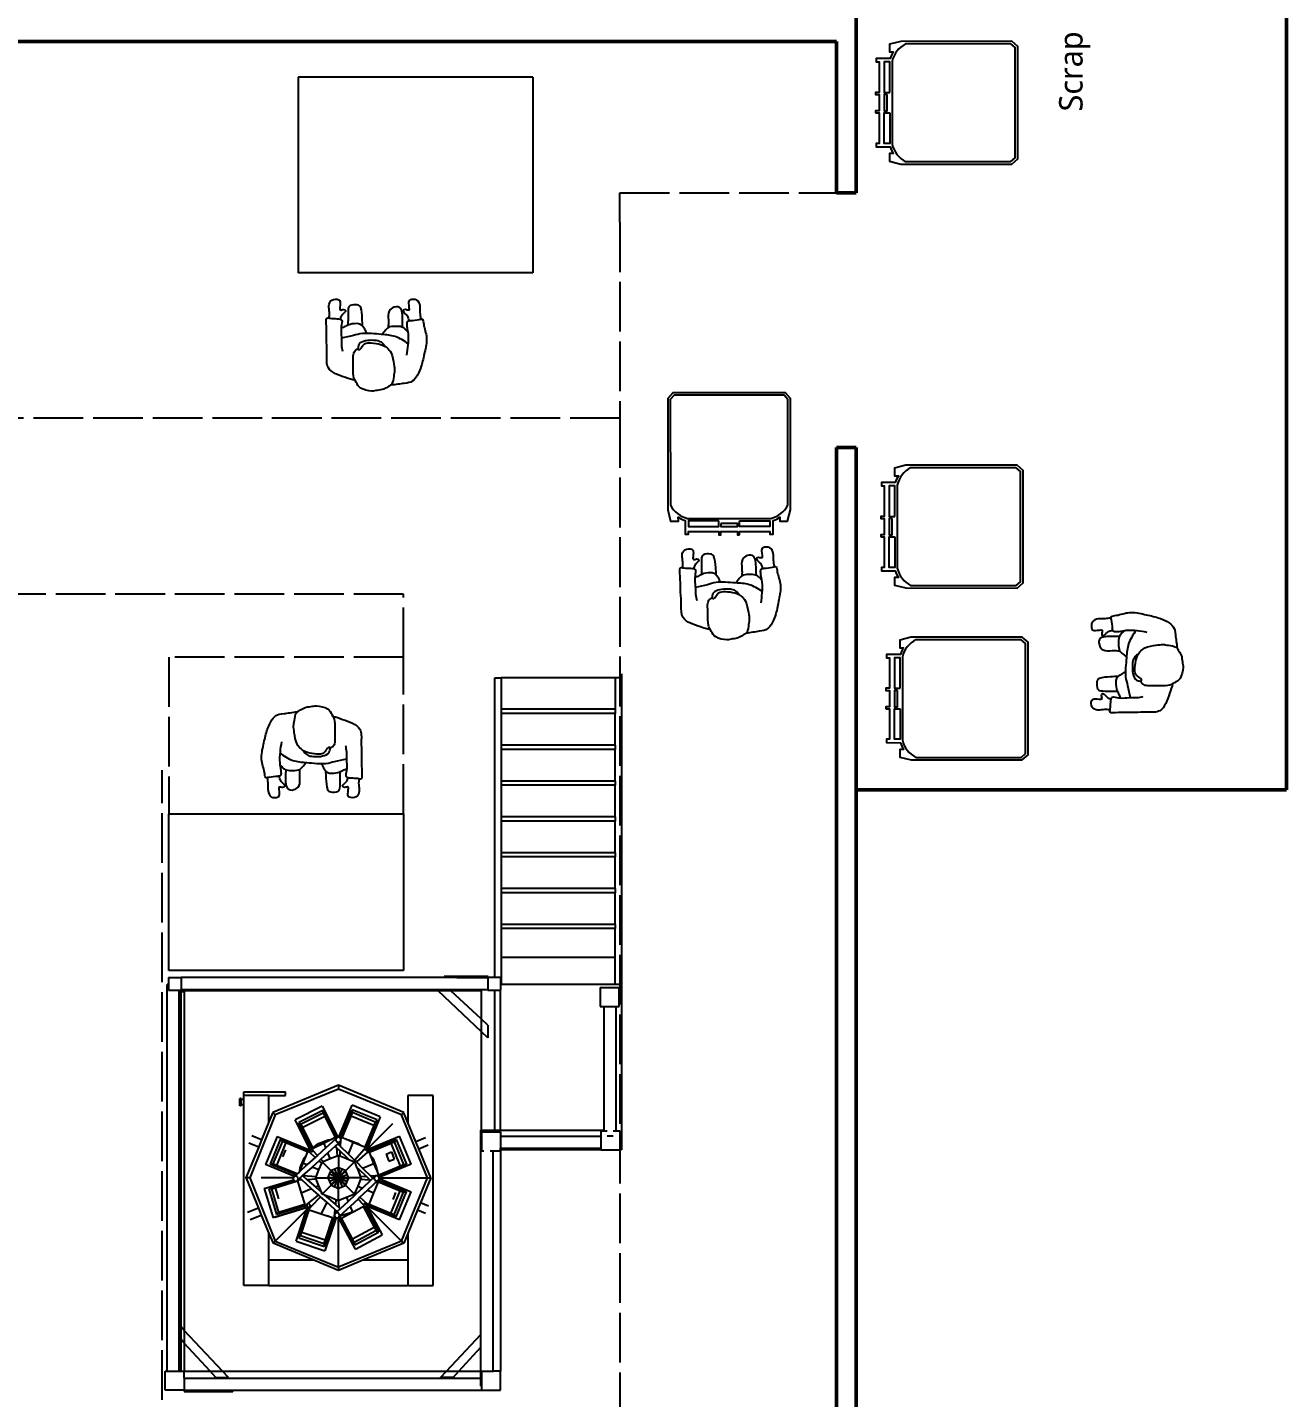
# Model space of a CAD drawing. Header units: millimetres. Extents: x 44692 to 174433, y -26273 to 14445.
# Drawn here: x 161778 to 168213, y -9152 to -2151 of the extents above; entities that cross this region are included whole.
import ezdxf

# ---------------------------------------------------------------- set-up
doc = ezdxf.new("R2010")
doc.units = ezdxf.units.MM
doc.header["$LTSCALE"] = 100
doc.linetypes.add('DASHEDX2', pattern=[3.048, 2.54, -0.508])
for name, color, linetype in [('Area circulacion', 50, 'DASHEDX2'), ('Area proceso', 90, 'DASHEDX2'), ('Maquinas', 200, 'Continuous'), ('Mesas-estantes', 230, 'Continuous'), ('Muebles', 112, 'Continuous'), ('Personal', 171, 'Continuous'), ('rotulo', 211, 'Continuous')]:
    doc.layers.add(name, color=color, linetype=linetype)
doc.layers.add('Paredes', color=7, linetype='Continuous', lineweight=50)
doc.styles.add('OpenSans', font='OpenSans-Regular.ttf')

# ---------------------------------------------------------------- blocks, each defined once
blk = doc.blocks.new('pa17-16')
for points, knots in [([(5.5575, 2.4391), (5.5549, 2.4218), (5.5525, 2.3852), (5.5491, 2.3329), (5.5712, 2.2599), (5.5431, 2.2589), (5.5029, 2.2526), (5.4793, 2.2435), (5.4785, 2.2813), (5.4499, 2.3438), (5.4658, 2.4235), (5.4776, 2.5033), (5.5116, 2.5798), (5.5552, 2.585), (5.608, 2.5962), (5.6336, 2.6001)], [0, 0, 0, 0, 0.404899, 0.829805, 1.276298, 1.516647, 1.885942, 2.122553, 2.418487, 2.881882, 3.382407, 3.897515, 4.613825, 5.020942, 5.393355, 5.393355, 5.393355, 5.393355]), ([(5.62, 2.5537), (5.6188, 2.5427), (5.6154, 2.5253), (5.6223, 2.4901), (5.6346, 2.4293), (5.661, 2.4064), (5.685, 2.3908), (5.7322, 2.3832), (5.7723, 2.3842), (5.7881, 2.3969), (5.8018, 2.4268), (5.8146, 2.4162), (5.8324, 2.4305), (5.8382, 2.4568), (5.8318, 2.5038), (5.8344, 2.5615), (5.8137, 2.5937), (5.7944, 2.6284), (5.7307, 2.6388), (5.7037, 2.6296), (5.6679, 2.626), (5.6442, 2.6055), (5.6228, 2.5961), (5.6214, 2.5667), (5.62, 2.5537)], [0, 0, 0, 0, 0.297584, 0.631064, 1.068635, 1.39533, 1.69617, 2.097861, 2.458938, 2.716293, 3.010442, 3.199165, 3.447293, 3.731671, 4.119196, 4.541864, 4.881702, 5.22714, 5.673063, 5.989311, 6.327668, 6.644571, 6.906626, 7.259736, 7.259736, 7.259736, 7.259736]), ([(5.8196, 2.5846), (5.837, 2.5819), (5.8817, 2.5675), (5.9755, 2.5418), (5.972, 2.4609), (5.9791, 2.3926), (5.9812, 2.315), (5.9891, 2.2612), (5.9692, 2.2664), (5.9401, 2.2663), (5.9063, 2.2668), (5.9005, 2.2811), (5.909, 2.3184), (5.9007, 2.3606), (5.9019, 2.4011), (5.8964, 2.4238), (5.8933, 2.4348)], [6.682038, 6.682038, 6.682038, 6.682038, 7.076266, 7.806153, 8.304227, 8.77662, 9.284333, 9.649979, 9.844608, 10.160206, 10.472731, 10.661147, 10.998544, 11.371438, 11.724832, 12.051545, 12.051545, 12.051545, 12.051545]), ([(5.5522, 2.3809), (5.573, 2.3653), (5.6222, 2.3398), (5.6924, 2.3383), (5.7952, 2.3323), (5.8376, 2.352), (5.881, 2.3613), (5.9019, 2.366)], [0, 0, 0, 0, 0.49262, 0.970296, 1.525877, 1.91054, 2.357805, 2.357805, 2.357805, 2.357805]), ([(5.6724, 2.3994), (5.675, 2.3947), (5.6837, 2.383), (5.7041, 2.3718), (5.7348, 2.3697), (5.774, 2.3728), (5.8085, 2.3874), (5.8116, 2.4015), (5.8144, 2.4199)], [0.121052, 0.121052, 0.121052, 0.121052, 0.297289, 0.584433, 0.895396, 1.26174, 1.600834, 1.760925, 1.760925, 1.760925, 1.760925]), ([(5.5552, 2.3206), (5.5597, 2.3147), (5.5706, 2.3043), (5.5892, 2.2916), (5.6248, 2.2913), (5.6613, 2.2967), (5.6731, 2.3154), (5.6858, 2.3299), (5.6912, 2.3378)], [0, 0, 0, 0, 0.262594, 0.520609, 0.853848, 1.185107, 1.43842, 1.738028, 1.738028, 1.738028, 1.738028]), ([(5.5867, 2.2952), (5.5866, 2.2877), (5.5872, 2.2667), (5.5883, 2.1873), (5.6353, 2.19), (5.6673, 2.2128), (5.6606, 2.2618), (5.6599, 2.2881), (5.6606, 2.3008)], [0.078483, 0.078483, 0.078483, 0.078483, 0.321516, 0.797556, 1.122606, 1.448668, 1.830958, 2.166281, 2.166281, 2.166281, 2.166281]), ([(5.7713, 2.3359), (5.7736, 2.3305), (5.7786, 2.3203), (5.7954, 2.2951), (5.8154, 2.2848), (5.8612, 2.2906), (5.8838, 2.3057), (5.8988, 2.3117), (5.9058, 2.3148)], [0, 0, 0, 0, 0.233477, 0.532145, 0.79329, 1.163492, 1.458071, 1.725911, 1.725911, 1.725911, 1.725911]), ([(5.7943, 2.2992), (5.7951, 2.2858), (5.7984, 2.2614), (5.8038, 2.2002), (5.8255, 2.1869), (5.8672, 2.191), (5.8755, 2.2117), (5.8718, 2.2605), (5.8715, 2.286), (5.871, 2.2978)], [0, 0, 0, 0, 0.353805, 0.775896, 1.041599, 1.377968, 1.615337, 2.001902, 2.313716, 2.313716, 2.313716, 2.313716]), ([(5.4915, 2.2484), (5.4936, 2.2374), (5.4981, 2.215), (5.4968, 2.1806), (5.512, 2.1445), (5.5569, 2.147), (5.5634, 2.1681), (5.5498, 2.2128), (5.5753, 2.1995), (5.5912, 2.209), (5.5741, 2.2257), (5.5617, 2.2339), (5.5559, 2.2515), (5.5556, 2.26)], [0, 0, 0, 0, 0.324329, 0.654038, 0.980089, 1.31306, 1.562526, 1.890179, 2.123217, 2.319335, 2.559559, 2.78492, 3.066636, 3.066636, 3.066636, 3.066636]), ([(5.9713, 2.2652), (5.9703, 2.2553), (5.9686, 2.234), (5.9786, 2.2017), (5.9668, 2.1644), (5.9218, 2.1628), (5.9134, 2.1832), (5.9229, 2.229), (5.8988, 2.2135), (5.882, 2.2215), (5.8976, 2.2397), (5.908, 2.248), (5.912, 2.2618), (5.9127, 2.2683)], [0.038839, 0.038839, 0.038839, 0.038839, 0.324329, 0.654038, 0.980089, 1.31306, 1.562526, 1.890179, 2.123217, 2.319335, 2.559559, 2.78492, 2.989829, 2.989829, 2.989829, 2.989829])]:
    blk.add_open_spline(points, degree=3, knots=knots)
blk = doc.blocks.new('MU11-9')
for points in [[(-0.0431, 0.5974), (-0.0431, 0.5827), (-0.171, 0.5827), (-0.171, 0.5944), (-0.178, 0.5944), (-0.185, 0.5944), (-0.1854, 0.5362, 0.065352), (-0.2135, 0.5234), (-0.2134, 0.5392), (-0.2457, 0.5392), (-0.2575, 0.4915), (-0.2579, 0.0248), (-0.2362, 0), (0, 0), (0.2362, 0), (0.2579, 0.0248), (0.2575, 0.4915), (0.2457, 0.5392), (0.2134, 0.5392), (0.2135, 0.5234, 0.065352), (0.1854, 0.5362), (0.185, 0.5944), (0.178, 0.5944), (0.171, 0.5944), (0.171, 0.5827), (0.0431, 0.5827), (0.0431, 0.5974), (0.0344, 0.5974), (0.0344, 0.5827), (0, 0.5827), (-0.0344, 0.5827), (-0.0344, 0.5974)], [(-0.2468, 0.4718), (-0.2471, 0.0288), (-0.2314, 0.0107), (0, 0.0107), (0.2314, 0.0107), (0.2471, 0.0288), (0.2468, 0.4718, 0.222129), (0.1747, 0.5279), (-0.1747, 0.5279, 0.222129)]]:
    blk.add_lwpolyline(points, format="xyb", close=True)
for points in [[(-0.0431, 0.5382), (-0.171, 0.5382), (-0.171, 0.5618), (-0.0431, 0.5618), (-0.0431, 0.5382)], [(0.0431, 0.5382), (0.171, 0.5382), (0.171, 0.5618), (0.0431, 0.5618), (0.0431, 0.5382)]]:
    blk.add_lwpolyline(points)
blk.add_lwpolyline([(0.0344, 0.5489), (0.0344, 0.5618), (0, 0.5618), (-0.0344, 0.5618), (-0.0344, 0.5489), (0, 0.5489)], close=True)

msp = doc.modelspace()

# ---------------------------------------------------------------- linework, layer by layer
at = {"layer": 'Area circulacion'}
for p, q in [((164805.615, -2996.404), (165913.246, -2996.404)), ((164805.615, -3146.404), (164805.615, -2996.404)), ((164805.615, -3146.404), (164805.615, -4296.404)), ((164805.615, -4146.404), (151171.241, -4146.404)), ((164805.615, -4146.404), (164805.615, -19347.639)), ((163700.126, -5046.404), (151171.241, -5046.404)), ((163700.126, -5368.611), (163700.126, -5046.404)), ((162466.513, -11601.309), (162466.513, -5946.404))]:
    msp.add_line(p, q, dxfattribs=at)
at = {"layer": 'Area proceso', "linetype": 'DASHEDX2'}
for p, q in [((163700.126, -5368.611), (162500.126, -5368.611)), ((162500.126, -5368.611), (162500.126, -6168.611)), ((163700.126, -6168.611), (163700.126, -5368.611))]:
    msp.add_line(p, q, dxfattribs=at)
at = {"layer": 'Maquinas'}
for p, q in [((164813.246, -5453.754), (164813.246, -5473.162)), ((164166.321, -5473.162), (164198.667, -5473.162)), ((164166.321, -7005.256), (164166.321, -5473.162)), ((164780.9, -5473.162), (164198.667, -5473.162)), ((164198.667, -5473.162), (164198.667, -5634.893)), ((164813.246, -5473.162), (164780.9, -5473.162)), ((164780.9, -5473.162), (164780.9, -5634.893)), ((164813.246, -5473.162), (164813.246, -7038.721)), ((164780.9, -5634.893), (164198.667, -5634.893)), ((164198.667, -5634.893), (164198.667, -5656.317)), ((164780.9, -5656.317), (164198.667, -5656.317)), ((164198.667, -5656.317), (164198.667, -5818.049)), ((164780.9, -5634.893), (164780.9, -5656.317)), ((164780.9, -5818.049), (164780.9, -5656.317)), ((164780.9, -5818.049), (164198.667, -5818.049)), ((164198.667, -5818.049), (164198.667, -5839.473)), ((164780.9, -5839.473), (164198.667, -5839.473)), ((164198.667, -5839.473), (164198.667, -6001.204)), ((164780.9, -5818.049), (164780.9, -5839.473)), ((164780.9, -6001.204), (164780.9, -5839.473)), ((164780.9, -6001.204), (164198.667, -6001.204)), ((164198.667, -6001.204), (164198.667, -6022.628)), ((164780.9, -6001.204), (164780.9, -6022.628)), ((164780.9, -6022.628), (164198.667, -6022.628)), ((164198.667, -6022.628), (164198.667, -6184.36)), ((164780.9, -6184.36), (164780.9, -6022.628)), ((164780.9, -6184.36), (164198.667, -6184.36)), ((164198.667, -6184.36), (164198.667, -6205.784)), ((164780.9, -6205.784), (164198.667, -6205.784)), ((164198.667, -6205.784), (164198.667, -6367.515)), ((164780.9, -6184.36), (164780.9, -6205.784)), ((164780.9, -6367.515), (164780.9, -6205.784)), ((164780.9, -6367.515), (164198.667, -6367.515)), ((164198.667, -6367.515), (164198.667, -6388.939)), ((164780.9, -6367.515), (164780.9, -6388.939)), ((164780.9, -6388.939), (164198.667, -6388.939)), ((164198.667, -6388.939), (164198.667, -6550.671)), ((164780.9, -6550.671), (164780.9, -6388.939)), ((164780.9, -6550.671), (164198.667, -6550.671)), ((164198.667, -6550.671), (164198.667, -6572.095)), ((164780.9, -6572.095), (164198.667, -6572.095)), ((164198.667, -6572.095), (164198.667, -6733.826)), ((164780.9, -6550.671), (164780.9, -6572.095)), ((164780.9, -6733.826), (164780.9, -6572.095)), ((164780.9, -6733.826), (164198.667, -6733.826)), ((164198.667, -6733.826), (164198.667, -6755.25)), ((164780.9, -6755.25), (164198.667, -6755.25)), ((164198.667, -6755.25), (164198.667, -6903.148)), ((164780.9, -6733.826), (164780.9, -6755.25)), ((164780.9, -6903.148), (164780.9, -6755.25)), ((164780.9, -6903.148), (164198.667, -6903.148)), ((164198.667, -6903.148), (164198.667, -7038.721)), ((164780.9, -7038.721), (164780.9, -6903.148)), ((163971.625, -6999.873), (163906.932, -6999.873)), ((163906.932, -6999.873), (163906.932, -7005.256)), ((164133.356, -6999.873), (163971.625, -6999.873)), ((163971.625, -6999.873), (163971.625, -7005.256)), ((164133.356, -6999.873), (164133.356, -7005.256)), ((162491.76, -9017.194), (162491.76, -7040.346)), ((162498.027, -7040.346), (162491.76, -7040.346)), ((162498.027, -7005.256), (162562.719, -7005.256)), ((162498.027, -7005.256), (162498.027, -7040.346)), ((162498.027, -7040.346), (162498.027, -7069.949)), ((162498.027, -7069.949), (162553.353, -7069.949)), ((162553.353, -7069.949), (162562.719, -7069.949)), ((162553.353, -7074.054), (162553.353, -7069.949)), ((162562.719, -7005.256), (162562.719, -7066.849)), ((164131.513, -7005.256), (162562.719, -7005.256)), ((162562.719, -7066.849), (164099.167, -7066.849)), ((162562.719, -7066.849), (162562.719, -7069.949)), ((163937.436, -7069.949), (163872.743, -7069.949)), ((163877.122, -7074.054), (163872.743, -7069.949)), ((163941.914, -7074.054), (163937.436, -7069.949)), ((163971.625, -7005.256), (164131.513, -7005.256)), ((164099.167, -7074.054), (164099.167, -7066.849)), ((164099.167, -7066.849), (164131.513, -7066.849)), ((164131.513, -7005.256), (164131.513, -7066.849)), ((164131.513, -7005.256), (164133.356, -7005.256)), ((164196.206, -7005.256), (164131.513, -7005.256)), ((164196.206, -7005.256), (164131.513, -7005.256)), ((164131.513, -7066.849), (164131.513, -7069.949)), ((164131.513, -7069.949), (164166.321, -7069.949)), ((164166.321, -7005.256), (164133.356, -7005.256)), ((164196.206, -7005.256), (164166.321, -7005.256)), ((164166.321, -7784.4), (164166.321, -7069.949)), ((164166.321, -7069.949), (164196.206, -7069.949)), ((164196.206, -7005.256), (164196.206, -7038.721)), ((164196.206, -7038.721), (164198.667, -7038.721)), ((164196.206, -7038.721), (164196.206, -7069.949)), ((164196.206, -7784.4), (164196.206, -7069.949)), ((164198.667, -7038.721), (164780.9, -7038.721)), ((164704.719, -7056.084), (164704.719, -7153.122)), ((164704.719, -7056.084), (164801.758, -7056.084)), ((164780.9, -7038.721), (164813.246, -7038.721)), ((164801.758, -7153.122), (164801.758, -7056.084)), ((164813.246, -7038.721), (164813.246, -7886.193)), ((162553.353, -7074.054), (162562.719, -7074.054)), ((162553.353, -9017.194), (162553.353, -7074.054)), ((162562.719, -7076.418), (162562.719, -7074.054)), ((162578.892, -7074.054), (162562.719, -7074.054)), ((162562.719, -7076.418), (162578.892, -7076.418)), ((162562.719, -8790.77), (162562.719, -7076.418)), ((162578.892, -7074.054), (162578.892, -7076.418)), ((163877.122, -7074.054), (162578.892, -7074.054)), ((162578.892, -7076.418), (162578.892, -8808.021)), ((163941.914, -7074.054), (163877.122, -7074.054)), ((164099.167, -7282.221), (163877.122, -7074.054)), ((164099.167, -7074.054), (163941.914, -7074.054)), ((164099.167, -7218.202), (163941.914, -7074.054)), ((164099.167, -7218.202), (164099.167, -7074.054)), ((164704.719, -7153.122), (164725.272, -7153.122)), ((164725.272, -7784.4), (164725.272, -7153.122)), ((164725.272, -7153.122), (164786.865, -7153.122)), ((164786.865, -7153.122), (164801.758, -7153.122)), ((164786.865, -7789.155), (164786.865, -7153.122)), ((164131.513, -7247.853), (164099.167, -7218.202)), ((164099.167, -7282.221), (164099.167, -7218.202)), ((164131.513, -7247.853), (164131.513, -7312.546)), ((164099.167, -7784.4), (164099.167, -7282.221)), ((164131.513, -7312.546), (164099.167, -7282.221)), ((163366.951, -7555.695), (163032.05, -7694.415)), ((163366.951, -7555.695), (163366.951, -7575.579)), ((163700.886, -7695.381), (163366.951, -7555.695)), ((162870.039, -7623.989), (162863.57, -7623.989)), ((162863.57, -7660.146), (162863.57, -7623.989)), ((162870.039, -7629.129), (162870.039, -7623.989)), ((162882.978, -7629.129), (162870.039, -7629.129)), ((162870.039, -7655.006), (162870.039, -7629.129)), ((162882.978, -7608.815), (162882.978, -7589.407)), ((162882.978, -7589.407), (163096.463, -7589.407)), ((163012.363, -7608.815), (162882.978, -7608.815)), ((162882.978, -7629.129), (162882.978, -7608.815)), ((162882.978, -7655.006), (162882.978, -7629.129)), ((163012.363, -7742.416), (163012.363, -7608.815)), ((163012.363, -7608.815), (163096.463, -7608.815)), ((163366.916, -7575.594), (163044.575, -7706.897)), ((163096.463, -7608.815), (163096.463, -7589.407)), ((163366.951, -7575.579), (163366.916, -7575.594)), ((163689.357, -7706.91), (163366.951, -7575.579)), ((163850.924, -7608.815), (163721.538, -7608.815)), ((163721.538, -7608.815), (163721.538, -7745.241)), ((163850.924, -8579.203), (163850.924, -7608.815)), ((162870.039, -7660.146), (162863.57, -7660.146)), ((162882.978, -7655.006), (162870.039, -7655.006)), ((162870.039, -7660.146), (162870.039, -7655.006)), ((162882.978, -8579.203), (162882.978, -7655.006)), ((163032.05, -7694.415), (163012.363, -7742.416)), ((163032.05, -7694.415), (163044.545, -7706.91)), ((163284.69, -7662.254), (163145.74, -7731.531)), ((163286.869, -7685.031), (163164.093, -7746.245)), ((163289.172, -7698.714), (163176.448, -7754.916)), ((163284.69, -7662.254), (163364.149, -7821.625)), ((163286.869, -7685.031), (163354.908, -7821.497)), ((163289.172, -7698.714), (163286.869, -7685.031)), ((163289.172, -7698.714), (163297.858, -7716.134)), ((163368.566, -7821.609), (163436.773, -7656.943)), ((163379.355, -7821.326), (163437.709, -7680.447)), ((163431.821, -7713.444), (163439.27, -7695.46)), ((163580.216, -7716.359), (163436.773, -7656.943)), ((163439.27, -7695.46), (163437.709, -7680.447)), ((163564.456, -7732.947), (163437.709, -7680.447)), ((163555.64, -7743.662), (163439.27, -7695.46)), ((163689.357, -7706.91), (163700.886, -7695.381)), ((163701.366, -7695.582), (163700.886, -7695.381)), ((163701.085, -7695.861), (163700.886, -7695.381)), ((163701.085, -7695.861), (163701.366, -7695.582)), ((163721.538, -7745.241), (163701.085, -7695.861)), ((163044.545, -7706.91), (162913.897, -8029.316)), ((163012.363, -7742.416), (162974.574, -7834.553)), ((163044.575, -7706.897), (163044.545, -7706.91)), ((163221.227, -7882.934), (163145.74, -7731.531)), ((163176.448, -7754.916), (163164.093, -7746.245)), ((163232.132, -7882.71), (163164.093, -7746.245)), ((163185.134, -7772.336), (163176.448, -7754.916)), ((163297.858, -7716.134), (163185.134, -7772.336)), ((163297.858, -7716.134), (163351.289, -7823.301)), ((163385.996, -7824.077), (163431.821, -7713.444)), ((163548.191, -7761.646), (163431.821, -7713.444)), ((163548.191, -7761.646), (163502.366, -7872.279)), ((163564.456, -7732.947), (163506.102, -7873.826)), ((163580.216, -7716.359), (163510.182, -7885.438)), ((163555.64, -7743.662), (163548.191, -7761.646)), ((163555.64, -7743.662), (163564.456, -7732.947)), ((163603.349, -7792.918), (163645.752, -7750.81)), ((163689.375, -7706.953), (163689.357, -7706.91)), ((163822.902, -8029.316), (163689.375, -7706.953)), ((163762.79, -7844.832), (163721.538, -7745.241)), ((162974.574, -7834.553), (162924.119, -7813.859)), ((162974.574, -7834.553), (162959.845, -7870.465)), ((163053.693, -7816.689), (162994.276, -7960.133)), ((163070.281, -7832.45), (163017.781, -7959.197)), ((163053.693, -7816.689), (163223.206, -7886.904)), ((163070.281, -7832.45), (163211.16, -7890.804)), ((163080.996, -7841.265), (163070.281, -7832.45)), ((163236.872, -7876.108), (163185.134, -7772.336)), ((163265.717, -7853.974), (163314.548, -7833.748)), ((163336.001, -7830.924), (163293.52, -7852.104)), ((163354.589, -7829.297), (163303.284, -7875.666)), ((163314.548, -7833.748), (163336.001, -7830.924)), ((163351.289, -7823.301), (163336.001, -7830.924)), ((163354.908, -7821.497), (163351.289, -7823.301)), ((163353.919, -7830.916), (163353.478, -7834.265)), ((163353.478, -7834.265), (163353.919, -7837.613)), ((163354.589, -7829.297), (163353.919, -7830.916)), ((163353.919, -7837.613), (163355.211, -7840.734)), ((163358.64, -7825.636), (163354.589, -7829.297)), ((163355.211, -7827.795), (163354.589, -7829.297)), ((163354.908, -7821.497), (163355.269, -7827.721)), ((163355.269, -7827.721), (163355.211, -7827.795)), ((163355.211, -7840.734), (163357.267, -7843.414)), ((163357.267, -7825.116), (163355.269, -7827.721)), ((163359.947, -7823.06), (163357.267, -7825.116)), ((163363.068, -7821.767), (163359.947, -7823.06)), ((163364.149, -7821.625), (163363.068, -7821.767)), ((163366.416, -7821.326), (163364.149, -7821.625)), ((163366.488, -7821.336), (163366.416, -7821.326)), ((163368.566, -7821.609), (163366.488, -7821.336)), ((163369.765, -7821.767), (163368.566, -7821.609)), ((163372.886, -7823.06), (163369.765, -7821.767)), ((163375.565, -7825.116), (163372.886, -7823.06)), ((163377.621, -7827.795), (163375.565, -7825.116)), ((163375.565, -7843.414), (163377.621, -7840.734)), ((163378.294, -7839.11), (163376.657, -7866.556)), ((163378.799, -7830.639), (163377.621, -7827.795)), ((163377.621, -7840.734), (163378.294, -7839.11)), ((163378.294, -7839.11), (163378.914, -7837.613)), ((163379.355, -7821.326), (163378.799, -7830.639)), ((163378.914, -7830.916), (163378.799, -7830.639)), ((163379.355, -7834.265), (163378.914, -7830.916)), ((163378.914, -7837.613), (163379.355, -7834.265)), ((163385.996, -7824.077), (163379.355, -7821.326)), ((163404.68, -7831.816), (163385.996, -7824.077)), ((163404.68, -7831.816), (163419.353, -7833.748)), ((163442.728, -7847.576), (163404.68, -7831.816)), ((163419.353, -7833.748), (163468.184, -7853.974)), ((163510.672, -7885.595), (163679.515, -7815.658)), ((163522.678, -7891.294), (163663.557, -7832.94)), ((163538.897, -7856.922), (163603.349, -7792.918)), ((163539.121, -7857.145), (163603.349, -7792.918)), ((163654.045, -7844.66), (163663.557, -7832.94)), ((163716.057, -7959.686), (163663.557, -7832.94)), ((163738.932, -7959.101), (163679.515, -7815.658)), ((163811.61, -7824.61), (163762.79, -7844.832)), ((164094.655, -7784.4), (164099.167, -7784.4)), ((164094.655, -7845.993), (164094.655, -7784.4)), ((164095.797, -7845.993), (164095.797, -7793.296)), ((164095.797, -7793.296), (164099.167, -7793.296)), ((164099.167, -7784.4), (164166.321, -7784.4)), ((164099.167, -7793.296), (164099.167, -7890.334)), ((164099.167, -7793.296), (164196.206, -7793.296)), ((164166.321, -7784.4), (164196.206, -7784.4)), ((164196.206, -7784.4), (164725.272, -7784.4)), ((164196.206, -7793.296), (164196.206, -7815.032)), ((164196.206, -7815.032), (164708.576, -7815.032)), ((164196.206, -7815.032), (164196.206, -7876.625)), ((164708.576, -7789.155), (164708.576, -7815.032)), ((164708.576, -7789.155), (164725.272, -7789.155)), ((164708.576, -7815.032), (164708.576, -7876.625)), ((164725.272, -7789.155), (164725.272, -7784.4)), ((164725.272, -7789.155), (164740.453, -7789.155)), ((164771.684, -7815.196), (164740.453, -7815.196)), ((164771.684, -7789.155), (164786.865, -7789.155)), ((164786.865, -7789.155), (164805.615, -7789.155)), ((164805.615, -7789.155), (164805.615, -7886.193)), ((162959.845, -7870.465), (162894.695, -8029.316)), ((162909.39, -7849.772), (162959.845, -7870.465)), ((163080.996, -7841.265), (163032.794, -7957.635)), ((163098.98, -7848.714), (163050.778, -7965.084)), ((163080.996, -7841.265), (163098.98, -7848.714)), ((163083.86, -7921.327), (163098.589, -7885.415)), ((163098.98, -7848.714), (163209.613, -7894.54)), ((163209.613, -7894.54), (163200.54, -7916.444)), ((163211.16, -7890.804), (163209.613, -7894.54)), ((163218.783, -7897.582), (163211.16, -7890.804)), ((163218.783, -7897.582), (163223.206, -7886.904)), ((163249.156, -7924.586), (163218.783, -7897.582)), ((163221.227, -7882.934), (163223.206, -7886.904)), ((163227.609, -7895.734), (163223.206, -7886.904)), ((163227.609, -7895.734), (163238.922, -7890.094)), ((163238.565, -7879.503), (163232.132, -7882.71)), ((163238.922, -7890.094), (163232.132, -7882.71)), ((163236.872, -7876.108), (163265.717, -7853.974)), ((163238.565, -7879.503), (163236.872, -7876.108)), ((163293.52, -7852.104), (163238.565, -7879.503)), ((163260.889, -7913.981), (163238.922, -7890.094)), ((163303.284, -7875.666), (163260.889, -7913.981)), ((163313.538, -7900.412), (163277.971, -7932.557)), ((163303.284, -7875.666), (163293.52, -7852.104)), ((163350.211, -7867.268), (163313.538, -7900.412)), ((163325.768, -7929.928), (163313.538, -7900.412)), ((163364.362, -7854.478), (163350.211, -7867.268)), ((163357.996, -7874.792), (163350.211, -7867.268)), ((163357.267, -7843.414), (163359.947, -7845.47)), ((163357.996, -7874.792), (163360.361, -7915.599)), ((163375.176, -7891.396), (163357.996, -7874.792)), ((163359.947, -7845.47), (163363.068, -7846.762)), ((163363.068, -7846.762), (163366.416, -7847.203)), ((163375.56, -7844.357), (163364.362, -7854.478)), ((163364.362, -7854.478), (163376.657, -7866.556)), ((163366.416, -7847.203), (163369.765, -7846.762)), ((163369.765, -7846.762), (163372.886, -7845.47)), ((163372.886, -7845.47), (163375.059, -7843.802)), ((163375.176, -7891.396), (163373.728, -7915.677)), ((163375.059, -7843.802), (163375.565, -7843.414)), ((163375.059, -7843.802), (163375.56, -7844.357)), ((163410.302, -7925.345), (163375.176, -7891.396)), ((163376.657, -7866.556), (163417.916, -7907.085)), ((163417.916, -7907.085), (163442.728, -7847.576)), ((163417.916, -7907.085), (163449.006, -7937.626)), ((163479.926, -7862.984), (163442.728, -7847.576)), ((163449.006, -7937.626), (163499.291, -7881.436)), ((163515.048, -7898.056), (163459.155, -7947.595)), ((163468.184, -7853.974), (163479.926, -7862.984)), ((163502.366, -7872.279), (163479.926, -7862.984)), ((163499.291, -7881.436), (163506.102, -7873.826)), ((163499.291, -7881.436), (163509.465, -7885.651)), ((163506.102, -7873.826), (163502.366, -7872.279)), ((163509.465, -7885.651), (163509.749, -7885.868)), ((163509.82, -7885.797), (163509.465, -7885.651)), ((163509.749, -7885.868), (163509.82, -7885.797)), ((163509.749, -7885.868), (163510.117, -7886.15)), ((163510.002, -7885.873), (163509.82, -7885.797)), ((163510.002, -7885.873), (163510.182, -7885.438)), ((163510.672, -7885.595), (163510.002, -7885.873)), ((163510.002, -7885.873), (163510.117, -7886.15)), ((163510.117, -7886.15), (163515.048, -7898.056)), ((163510.182, -7885.438), (163538.897, -7856.922)), ((163510.672, -7885.595), (163539.121, -7857.145)), ((163522.678, -7891.294), (163515.048, -7898.056)), ((163525.429, -7897.935), (163522.678, -7891.294)), ((163525.429, -7897.935), (163636.062, -7852.109)), ((163532.783, -7915.69), (163525.429, -7897.935)), ((163539.121, -7857.145), (163538.897, -7856.922)), ((163610.592, -7907.874), (163637.675, -7896.656)), ((163610.592, -7907.874), (163625.446, -7943.735)), ((163636.062, -7852.109), (163654.045, -7844.66)), ((163684.264, -7968.479), (163636.062, -7852.109)), ((163637.905, -7896.561), (163637.675, -7896.656)), ((163637.675, -7896.656), (163652.529, -7932.517)), ((163702.247, -7961.03), (163654.045, -7844.66)), ((163777.644, -7880.693), (163762.79, -7844.832)), ((163777.644, -7880.693), (163826.464, -7860.471)), ((163839.206, -8029.316), (163777.644, -7880.693)), ((164094.655, -7845.993), (164095.797, -7845.993)), ((164095.797, -8828.868), (164095.797, -7845.993)), ((164099.167, -7890.334), (164111.195, -7890.334)), ((164141.992, -7890.334), (164157.39, -7890.334)), ((164157.39, -7890.334), (164196.206, -7890.334)), ((164157.39, -9017.194), (164157.39, -7890.334)), ((164196.206, -7876.625), (164708.576, -7876.625)), ((164196.206, -7886.193), (164196.206, -7876.625)), ((164708.576, -7886.193), (164196.206, -7886.193)), ((164196.206, -7890.334), (164196.206, -7886.193)), ((164196.206, -7890.334), (164196.206, -9017.194)), ((164708.576, -7876.625), (164708.576, -7886.193)), ((164708.576, -7886.193), (164805.615, -7886.193)), ((164813.246, -7886.193), (164805.615, -7886.193)), ((163142.083, -8021.356), (162994.276, -7960.133)), ((163032.794, -7957.635), (163017.781, -7959.197)), ((163150.18, -8014.038), (163017.781, -7959.197)), ((163050.778, -7965.084), (163032.794, -7957.635)), ((163156.083, -8008.703), (163050.778, -7965.084)), ((163206.536, -7963.104), (163166.06, -7999.686)), ((163184.91, -7954.178), (163169.468, -7991.459)), ((163169.468, -7991.459), (163171.382, -7976.914)), ((163171.382, -7976.914), (163191.609, -7928.083)), ((163232.372, -7973.768), (163183.864, -8017.609)), ((163200.54, -7916.444), (163184.91, -7954.178)), ((163206.536, -7963.104), (163184.91, -7954.178)), ((163191.609, -7928.083), (163200.54, -7916.444)), ((163249.156, -7924.586), (163206.536, -7963.104)), ((163268.127, -7941.453), (163232.372, -7973.768)), ((163267.506, -7988.27), (163232.372, -7973.768)), ((163260.889, -7913.981), (163249.156, -7924.586)), ((163267.506, -7988.27), (163281.846, -7953.65)), ((163277.971, -7932.557), (163268.127, -7941.453)), ((163281.846, -7953.65), (163268.127, -7941.453)), ((163289.405, -7944.99), (163277.971, -7932.557)), ((163281.846, -7953.65), (163284.61, -7946.976)), ((163284.61, -7946.976), (163289.405, -7944.99)), ((163284.61, -7946.976), (163329.806, -7992.172)), ((163289.405, -7944.99), (163325.768, -7929.928)), ((163325.768, -7929.928), (163360.361, -7915.599)), ((163363.978, -7978.017), (163348.373, -7984.481)), ((163360.361, -7915.599), (163366.951, -7912.87)), ((163366.951, -7976.786), (163363.978, -7978.017)), ((163363.978, -7978.017), (163366.951, -8029.316)), ((163366.951, -7912.87), (163366.951, -7976.786)), ((163366.951, -7912.87), (163373.728, -7915.677)), ((163370.008, -7978.052), (163366.951, -7976.786)), ((163370.008, -7978.052), (163366.951, -8029.316)), ((163385.628, -7984.522), (163370.008, -7978.052)), ((163373.728, -7915.677), (163408.353, -7930.019)), ((163449.291, -7946.976), (163404.095, -7992.172)), ((163408.353, -7930.019), (163410.302, -7925.345)), ((163408.353, -7930.019), (163420.227, -7934.937)), ((163420.227, -7934.937), (163410.302, -7925.345)), ((163420.227, -7934.937), (163449.291, -7946.976)), ((163449.006, -7937.626), (163459.155, -7947.595)), ((163449.291, -7946.976), (163460.378, -7973.743)), ((163459.155, -7947.595), (163490.678, -7978.562)), ((163472.907, -7985.852), (163460.378, -7973.743)), ((163460.378, -7973.743), (163466.485, -7988.486)), ((163490.678, -7978.562), (163548.928, -7954.667)), ((163490.678, -7978.562), (163533.182, -8020.314)), ((163532.783, -7915.69), (163542.292, -7928.083)), ((163548.928, -7954.667), (163532.783, -7915.69)), ((163542.292, -7928.083), (163562.519, -7976.914)), ((163564.558, -7992.401), (163548.928, -7954.667)), ((163562.519, -7976.914), (163564.558, -7992.401)), ((163684.264, -7968.479), (163573.631, -8014.305)), ((163738.932, -7959.101), (163574.554, -8027.189)), ((163716.057, -7959.686), (163575.178, -8018.04)), ((163625.446, -7943.735), (163652.529, -7932.517)), ((163652.529, -7932.517), (163652.759, -7932.422)), ((163702.247, -7961.03), (163684.264, -7968.479)), ((163702.247, -7961.03), (163716.057, -7959.686)), ((162894.695, -8029.316), (162894.498, -8029.798)), ((162894.894, -8029.796), (162894.498, -8029.798)), ((162913.897, -8029.316), (162894.695, -8029.316)), ((162894.695, -8029.316), (162894.894, -8029.796)), ((162894.894, -8029.796), (162958.321, -8182.924)), ((162913.897, -8029.316), (162913.917, -8029.367)), ((162913.917, -8029.367), (163044.545, -8351.722)), ((163032.633, -8029.316), (162972.875, -8029.525)), ((162988.234, -8083.686), (163137.312, -8038.392)), ((163011.056, -8085.336), (163144.534, -8044.782)), ((163136.486, -8028.954), (163032.633, -8029.316)), ((163136.336, -8029.316), (163032.633, -8029.316)), ((163043.556, -8079.687), (163158.132, -8044.876)), ((163136.336, -8029.316), (163135.891, -8032.676)), ((163135.891, -8032.676), (163136.332, -8036.025)), ((163136.332, -8036.025), (163137.312, -8038.392)), ((163136.486, -8028.954), (163136.336, -8029.316)), ((163137.624, -8026.207), (163136.486, -8028.954)), ((163137.312, -8038.392), (163137.624, -8039.145)), ((163139.68, -8023.527), (163137.624, -8026.207)), ((163137.624, -8039.145), (163139.68, -8041.825)), ((163142.083, -8021.356), (163139.68, -8023.527)), ((163142.36, -8021.471), (163139.68, -8023.527)), ((163139.68, -8041.825), (163142.36, -8043.881)), ((163150.18, -8014.038), (163142.083, -8021.356)), ((163145.481, -8020.178), (163142.36, -8021.471)), ((163142.36, -8043.881), (163144.534, -8044.782)), ((163144.534, -8044.782), (163145.481, -8045.174)), ((163148.829, -8019.738), (163145.481, -8020.178)), ((163145.481, -8045.174), (163148.829, -8045.615)), ((163148.379, -8032.203), (163147.907, -8032.629)), ((163152.178, -8020.178), (163148.829, -8019.738)), ((163148.829, -8045.615), (163152.178, -8045.174)), ((163156.083, -8008.703), (163150.18, -8014.038)), ((163155.299, -8021.471), (163152.178, -8020.178)), ((163152.178, -8045.174), (163155.299, -8043.881)), ((163157.978, -8023.527), (163155.299, -8021.471)), ((163155.299, -8043.881), (163157.351, -8042.306)), ((163166.06, -7999.686), (163156.083, -8008.703)), ((163160.034, -8039.145), (163157.073, -8041.822)), ((163157.351, -8042.306), (163157.978, -8041.825)), ((163157.351, -8042.306), (163158.132, -8044.876)), ((163160.034, -8026.207), (163157.978, -8023.527)), ((163157.978, -8041.825), (163158.679, -8040.912)), ((163158.132, -8044.876), (163176.898, -8106.64)), ((163158.679, -8040.912), (163160.034, -8039.145)), ((163166.861, -8040.456), (163158.679, -8040.912)), ((163161.327, -8029.327), (163160.034, -8026.207)), ((163160.034, -8039.145), (163165.078, -8034.587)), ((163160.034, -8039.145), (163161.327, -8036.025)), ((163161.768, -8032.676), (163161.327, -8029.327)), ((163161.327, -8036.025), (163161.768, -8032.676)), ((163165.078, -8034.587), (163165.167, -8034.507)), ((163165.253, -8035.164), (163165.078, -8034.587)), ((163165.167, -8034.507), (163169.466, -8030.622)), ((163165.253, -8035.164), (163165.167, -8034.507)), ((163166.861, -8040.456), (163165.253, -8035.164)), ((163169.468, -7991.459), (163166.06, -7999.686)), ((163179.71, -8039.741), (163166.861, -8040.456)), ((163183.864, -8017.609), (163169.466, -8030.622)), ((163179.71, -8039.741), (163169.466, -8030.622)), ((163230.407, -8084.869), (163179.71, -8039.741)), ((163183.864, -8017.609), (163185.527, -8019.068)), ((163253.166, -8022.889), (163185.527, -8019.068)), ((163185.527, -8019.068), (163207.322, -8038.203)), ((163253.129, -8035.653), (163207.322, -8038.203)), ((163207.322, -8038.203), (163250.953, -8076.51)), ((163250.504, -8029.316), (163253.166, -8022.889)), ((163250.504, -8029.316), (163314.42, -8029.316)), ((163253.129, -8035.653), (163250.504, -8029.316)), ((163267.298, -8069.86), (163253.129, -8035.653)), ((163253.166, -8022.889), (163267.506, -7988.27)), ((163314.42, -8029.316), (163315.621, -8026.417)), ((163314.42, -8029.316), (163315.604, -8032.175)), ((163366.951, -8029.316), (163315.604, -8032.175)), ((163315.604, -8032.175), (163321.996, -8047.606)), ((163315.621, -8026.417), (163322.09, -8010.8)), ((163366.951, -8029.316), (163315.621, -8026.417)), ((163366.951, -8029.316), (163321.996, -8047.606)), ((163321.996, -8047.606), (163327.984, -8062.062)), ((163322.09, -8010.8), (163328.559, -7995.182)), ((163366.951, -8029.316), (163322.09, -8010.8)), ((163366.951, -8029.316), (163327.984, -8062.062)), ((163328.559, -7995.182), (163329.806, -7992.172)), ((163366.951, -8029.316), (163328.559, -7995.182)), ((163331.969, -7991.276), (163329.806, -7992.172)), ((163366.951, -8029.316), (163331.14, -8067.013)), ((163348.373, -7984.481), (163331.969, -7991.276)), ((163366.951, -8029.316), (163331.969, -7991.276)), ((163366.951, -8029.316), (163345.847, -8073.105)), ((163366.951, -8029.316), (163348.373, -7984.481)), ((163366.951, -8029.316), (163361.268, -8079.493)), ((163366.951, -8029.316), (163385.628, -7984.522)), ((163366.951, -8029.316), (163401.248, -7990.992)), ((163405.375, -7995.261), (163366.951, -8029.316)), ((163366.951, -8029.316), (163411.852, -8010.897)), ((163418.329, -8026.534), (163366.951, -8029.316)), ((163366.951, -8029.316), (163411.696, -8048.11)), ((163366.951, -8029.316), (163385.5, -8074.163)), ((163402.296, -8067.206), (163366.951, -8029.316)), ((163366.951, -8029.316), (163405.219, -8063.747)), ((163366.951, -8029.316), (163418.173, -8032.474)), ((163368.196, -8081.33), (163366.951, -8029.316)), ((163401.248, -7990.992), (163385.628, -7984.522)), ((163404.095, -7992.172), (163401.248, -7990.992)), ((163405.375, -7995.261), (163404.095, -7992.172)), ((163405.219, -8063.747), (163411.696, -8048.11)), ((163411.852, -8010.897), (163405.375, -7995.261)), ((163411.696, -8048.11), (163418.173, -8032.474)), ((163418.329, -8026.534), (163411.852, -8010.897)), ((163418.173, -8032.474), (163419.481, -8029.316)), ((163419.481, -8029.316), (163418.329, -8026.534)), ((163483.397, -8029.316), (163419.481, -8029.316)), ((163480.498, -8036.315), (163466.14, -8070.978)), ((163466.485, -7988.486), (163472.907, -7985.852)), ((163466.485, -7988.486), (163480.843, -8023.149)), ((163509.871, -8021.577), (163472.907, -7985.852)), ((163483.397, -8029.316), (163480.498, -8036.315)), ((163480.498, -8036.315), (163528.16, -8039.253)), ((163509.871, -8021.577), (163480.843, -8023.149)), ((163480.843, -8023.149), (163483.397, -8029.316)), ((163531.241, -8042.231), (163489.808, -8080.919)), ((163528.16, -8039.253), (163509.871, -8021.577)), ((163568.709, -8042.184), (163515.615, -8091.759)), ((163531.241, -8042.231), (163528.16, -8039.253)), ((163543.675, -8030.622), (163531.241, -8042.231)), ((163557.666, -8018.989), (163533.182, -8020.314)), ((163533.182, -8020.314), (163543.675, -8030.622)), ((163553.091, -8021.83), (163543.675, -8030.622)), ((163548.298, -8105.486), (163571.797, -8048.754)), ((163549.742, -8027.63), (163549.301, -8030.979)), ((163549.301, -8030.979), (163549.742, -8034.328)), ((163551.034, -8024.51), (163549.742, -8027.63)), ((163549.742, -8034.328), (163551.034, -8037.448)), ((163553.091, -8021.83), (163551.034, -8024.51)), ((163551.034, -8037.448), (163553.091, -8040.128)), ((163553.42, -8021.522), (163553.091, -8021.83)), ((163553.45, -8021.554), (163553.091, -8021.83)), ((163553.091, -8040.128), (163555.77, -8042.184)), ((163553.45, -8021.554), (163553.42, -8021.522)), ((163553.45, -8021.554), (163553.42, -8021.522)), ((163555.77, -8019.774), (163553.45, -8021.554)), ((163557.666, -8018.989), (163555.77, -8019.774)), ((163555.77, -8042.184), (163558.891, -8043.477)), ((163558.891, -8018.481), (163557.666, -8018.989)), ((163562.24, -8018.04), (163558.891, -8018.481)), ((163558.891, -8043.477), (163562.24, -8043.917)), ((163565.588, -8018.481), (163562.24, -8018.04)), ((163562.24, -8043.917), (163565.588, -8043.477)), ((163573.631, -8014.305), (163564.558, -7992.401)), ((163565.756, -8018.551), (163565.588, -8018.481)), ((163565.588, -8043.477), (163568.709, -8042.184)), ((163575.178, -8018.04), (163565.756, -8018.551)), ((163568.709, -8019.774), (163565.756, -8018.551)), ((163571.388, -8021.83), (163568.709, -8019.774)), ((163570.848, -8040.187), (163568.709, -8042.184)), ((163568.709, -8042.184), (163569.229, -8041.785)), ((163569.229, -8041.785), (163571.388, -8040.128)), ((163569.229, -8041.785), (163574.548, -8042.113)), ((163573.445, -8024.51), (163571.388, -8021.83)), ((163571.388, -8040.128), (163573.445, -8037.448)), ((163571.797, -8048.754), (163574.548, -8042.113)), ((163571.797, -8048.754), (163682.43, -8094.579)), ((163574.554, -8027.189), (163573.445, -8024.51)), ((163573.445, -8037.448), (163574.737, -8034.328)), ((163575.178, -8018.04), (163573.631, -8014.305)), ((163574.548, -8042.113), (163715.427, -8100.467)), ((163574.737, -8027.63), (163574.554, -8027.189)), ((163574.959, -8029.316), (163574.737, -8027.63)), ((163574.737, -8034.328), (163575.088, -8031.665)), ((163574.959, -8029.316), (163822.902, -8029.316)), ((163575.178, -8030.979), (163574.959, -8029.316)), ((163575.088, -8031.665), (163575.178, -8030.979)), ((163575.088, -8031.665), (163738.932, -8099.531)), ((163689.357, -8351.722), (163822.902, -8029.316)), ((163839.206, -8029.316), (163786.691, -8156.1)), ((163822.902, -8029.316), (163839.206, -8029.316)), ((162988.234, -8083.686), (163033.369, -8232.243)), ((163024.931, -8085.346), (163011.056, -8085.336)), ((163011.056, -8085.336), (163050.937, -8216.6)), ((163024.931, -8085.346), (163043.556, -8079.687)), ((163024.931, -8085.346), (163061.547, -8205.864)), ((163043.556, -8079.687), (163060.544, -8135.603)), ((163230.407, -8084.869), (163176.898, -8106.64)), ((163176.898, -8106.64), (163194.749, -8165.395)), ((163264.613, -8115.317), (163213.123, -8158.587)), ((163264.613, -8115.317), (163230.407, -8084.869)), ((163267.298, -8069.86), (163250.953, -8076.51)), ((163250.953, -8076.51), (163280.218, -8102.203)), ((163275.796, -8125.272), (163264.613, -8115.317)), ((163280.572, -8101.906), (163267.298, -8069.86)), ((163280.572, -8101.906), (163280.218, -8102.203)), ((163280.218, -8102.203), (163280.967, -8102.861)), ((163280.967, -8102.861), (163280.572, -8101.906)), ((163284.61, -8111.656), (163280.967, -8102.861)), ((163329.806, -8066.461), (163284.61, -8111.656)), ((163296.679, -8116.655), (163284.61, -8111.656)), ((163296.679, -8116.655), (163316.479, -8134.039)), ((163320.169, -8126.385), (163296.679, -8116.655)), ((163327.984, -8062.062), (163329.806, -8066.461)), ((163329.806, -8066.461), (163331.14, -8067.013)), ((163331.14, -8067.013), (163345.847, -8073.105)), ((163345.847, -8073.105), (163361.268, -8079.493)), ((163361.268, -8079.493), (163366.951, -8081.846)), ((163366.951, -8081.846), (163368.196, -8081.33)), ((163366.951, -8145.763), (163366.951, -8081.846)), ((163368.196, -8081.33), (163385.5, -8074.163)), ((163385.5, -8074.163), (163402.296, -8067.206)), ((163402.296, -8067.206), (163404.095, -8066.461)), ((163404.095, -8066.461), (163405.219, -8063.747)), ((163404.095, -8066.461), (163449.291, -8111.656)), ((163445.303, -8113.308), (163408.07, -8128.73)), ((163449.873, -8118.207), (163416.577, -8149.296)), ((163449.291, -8111.656), (163445.303, -8113.308)), ((163449.873, -8118.207), (163445.303, -8113.308)), ((163451.783, -8105.641), (163449.291, -8111.656)), ((163457.664, -8110.932), (163449.873, -8118.207)), ((163466.14, -8070.978), (163451.783, -8105.641)), ((163451.783, -8105.641), (163457.664, -8110.932)), ((163489.808, -8080.919), (163457.664, -8110.932)), ((163466.14, -8070.978), (163489.808, -8080.919)), ((163515.615, -8091.759), (163476.719, -8128.077)), ((163515.615, -8091.759), (163548.298, -8105.486)), ((163523.595, -8165.124), (163548.298, -8105.486)), ((163634.228, -8210.949), (163682.43, -8094.579)), ((163659.448, -8103.394), (163644.594, -8139.255)), ((163652.212, -8218.399), (163700.414, -8102.028)), ((163662.927, -8227.214), (163715.427, -8100.467)), ((163679.515, -8242.974), (163738.932, -8099.531)), ((163682.43, -8094.579), (163700.414, -8102.028)), ((163700.414, -8102.028), (163715.427, -8100.467)), ((162958.321, -8182.924), (162902.238, -8205.925)), ((162958.321, -8182.924), (162973.176, -8218.785)), ((163041.591, -8229.744), (163208.879, -8178.918)), ((163208.894, -8178.969), (163041.591, -8229.744)), ((163196.838, -8172.272), (163050.937, -8216.6)), ((163194.749, -8165.395), (163078.447, -8200.73)), ((163165.304, -8335.338), (163213.63, -8190.712)), ((163194.749, -8165.395), (163196.838, -8172.272)), ((163204.862, -8165.53), (163196.838, -8172.272)), ((163208.894, -8178.969), (163204.677, -8191.589)), ((163213.123, -8158.587), (163204.862, -8165.53)), ((163204.862, -8165.53), (163208.925, -8178.904)), ((163208.925, -8178.904), (163208.879, -8178.918)), ((163208.894, -8178.969), (163208.879, -8178.918)), ((163208.925, -8178.904), (163208.894, -8178.969)), ((163208.894, -8178.969), (163215.193, -8181.074)), ((163223.785, -8172.482), (163213.123, -8158.587)), ((163220.957, -8183), (163213.63, -8190.712)), ((163213.63, -8190.712), (163217.465, -8191.994)), ((163223.785, -8172.482), (163215.193, -8181.074)), ((163215.193, -8181.074), (163220.957, -8183)), ((163227.928, -8175.661), (163220.957, -8183)), ((163227.928, -8175.661), (163223.785, -8172.482)), ((163227.928, -8175.661), (163223.785, -8172.482)), ((163275.796, -8125.272), (163227.928, -8175.661)), ((163307.223, -8153.246), (163275.796, -8125.272)), ((163307.223, -8153.246), (163278.689, -8212.452)), ((163348.73, -8190.195), (163307.223, -8153.246)), ((163320.169, -8126.385), (163316.479, -8134.039)), ((163316.479, -8134.039), (163351.598, -8164.872)), ((163354.354, -8140.545), (163320.169, -8126.385)), ((163348.73, -8190.195), (163344.856, -8224.401)), ((163361.04, -8201.152), (163348.73, -8190.195)), ((163354.354, -8140.545), (163351.598, -8164.872)), ((163351.598, -8164.872), (163370.597, -8181.552)), ((163366.951, -8145.763), (163354.354, -8140.545)), ((163376.49, -8186.726), (163361.04, -8201.152)), ((163369.712, -8144.619), (163366.951, -8145.763)), ((163408.07, -8128.73), (163369.712, -8144.619)), ((163370.597, -8181.552), (163369.712, -8144.619)), ((163370.597, -8181.552), (163376.49, -8186.726)), ((163427.002, -8174.5), (163373.202, -8224.734)), ((163416.577, -8149.296), (163376.49, -8186.726)), ((163408.07, -8128.73), (163416.577, -8149.296)), ((163467.291, -8136.88), (163427.002, -8174.5)), ((163427.002, -8174.5), (163439.196, -8203.981)), ((163439.196, -8203.981), (163493.314, -8174.963)), ((163476.719, -8128.077), (163467.291, -8136.88)), ((163492.849, -8164.277), (163467.291, -8136.88)), ((163476.719, -8128.077), (163514.449, -8162.023)), ((163503.784, -8158.414), (163492.849, -8164.277)), ((163499.648, -8171.566), (163492.849, -8164.277)), ((163493.314, -8174.963), (163499.648, -8171.566)), ((163493.314, -8174.963), (163549.901, -8280.497)), ((163499.648, -8171.566), (163571.706, -8305.953)), ((163503.784, -8158.414), (163510.644, -8171.209)), ((163510.002, -8172.76), (163510.644, -8171.209)), ((163511.897, -8173.545), (163510.002, -8172.76)), ((163514.449, -8162.023), (163510.644, -8171.209)), ((163510.644, -8171.209), (163511.897, -8173.545)), ((163512.726, -8175.092), (163511.897, -8173.545)), ((163679.515, -8242.974), (163511.897, -8173.545)), ((163689.357, -8351.722), (163512.726, -8175.092)), ((163512.726, -8175.092), (163590.487, -8320.116)), ((163514.449, -8162.023), (163522.048, -8168.86)), ((163522.048, -8168.86), (163523.595, -8165.124)), ((163662.927, -8227.214), (163522.048, -8168.86)), ((163634.228, -8210.949), (163523.595, -8165.124)), ((163786.691, -8156.1), (163771.837, -8191.961)), ((163826.969, -8172.784), (163786.691, -8156.1)), ((162916.967, -8241.838), (162973.176, -8218.785)), ((162973.176, -8218.785), (163012.363, -8313.391)), ((163041.591, -8229.744), (163033.369, -8232.243)), ((163204.677, -8191.589), (163044.545, -8351.722)), ((163061.547, -8205.864), (163050.937, -8216.6)), ((163078.447, -8200.73), (163061.547, -8205.864)), ((163150.745, -8352.992), (163204.677, -8191.589)), ((163179.514, -8305.569), (163217.465, -8191.994)), ((163217.465, -8191.994), (163278.689, -8212.452)), ((163278.689, -8212.452), (163308.921, -8222.553)), ((163343.748, -8234.191), (163295.421, -8378.817)), ((163354.834, -8232.124), (163298.004, -8402.198)), ((163336.93, -8231.913), (163298.979, -8345.488)), ((163314.548, -8224.884), (163308.921, -8222.553)), ((163308.921, -8222.553), (163316.773, -8225.177)), ((163316.773, -8225.177), (163314.548, -8224.884)), ((163316.773, -8225.177), (163336.93, -8231.913)), ((163336.93, -8231.913), (163343.748, -8234.191)), ((163344.856, -8224.401), (163343.748, -8234.191)), ((163348.714, -8225.69), (163344.856, -8224.401)), ((163347.984, -8217.229), (163347.543, -8220.578)), ((163347.543, -8220.578), (163347.984, -8223.927)), ((163349.276, -8214.109), (163347.984, -8217.229)), ((163347.984, -8223.927), (163348.714, -8225.69)), ((163348.714, -8225.69), (163349.276, -8227.047)), ((163351.332, -8211.429), (163349.276, -8214.109)), ((163349.276, -8227.047), (163351.332, -8229.727)), ((163354.012, -8209.373), (163351.332, -8211.429)), ((163351.332, -8229.727), (163354.012, -8231.783)), ((163357.133, -8208.081), (163354.012, -8209.373)), ((163354.012, -8231.783), (163354.834, -8232.124)), ((163354.834, -8232.124), (163357.133, -8233.076)), ((163361.04, -8201.152), (163355.774, -8206.069)), ((163357.596, -8208.02), (163355.774, -8206.069)), ((163357.596, -8208.02), (163357.133, -8208.081)), ((163357.133, -8233.076), (163360.481, -8233.517)), ((163360.481, -8207.64), (163357.596, -8208.02)), ((163363.83, -8208.081), (163360.481, -8207.64)), ((163360.481, -8233.517), (163363.83, -8233.076)), ((163366.951, -8209.373), (163363.83, -8208.081)), ((163363.83, -8233.076), (163366.951, -8231.783)), ((163369.63, -8211.429), (163366.951, -8209.373)), ((163366.951, -8231.783), (163372.867, -8228.611)), ((163366.951, -8231.783), (163369.63, -8229.727)), ((163366.951, -8485.617), (163366.951, -8231.783)), ((163453.654, -8393.485), (163366.951, -8231.783)), ((163371.686, -8214.109), (163369.63, -8211.429)), ((163369.63, -8229.727), (163371.686, -8227.047)), ((163439.196, -8203.981), (163371.686, -8227.047)), ((163372.979, -8217.229), (163371.686, -8214.109)), ((163371.686, -8227.047), (163372.816, -8224.32)), ((163372.867, -8228.611), (163371.686, -8227.047)), ((163372.816, -8224.32), (163372.979, -8223.927)), ((163372.816, -8224.32), (163373.202, -8224.734)), ((163378.743, -8236.395), (163372.867, -8228.611)), ((163373.42, -8220.578), (163372.979, -8217.229)), ((163372.979, -8223.927), (163373.42, -8220.578)), ((163378.743, -8236.395), (163382.306, -8234.484)), ((163450.8, -8370.782), (163378.743, -8236.395)), ((163382.306, -8234.484), (163439.196, -8203.981)), ((163438.894, -8340.019), (163382.306, -8234.484)), ((163652.212, -8218.399), (163634.228, -8210.949)), ((163652.212, -8218.399), (163662.927, -8227.214)), ((163771.837, -8191.961), (163721.538, -8313.391)), ((163771.837, -8191.961), (163812.115, -8208.645)), ((163012.363, -8449.818), (163012.363, -8313.391)), ((163012.363, -8313.391), (163033.016, -8363.251)), ((163173.345, -8324.031), (163165.304, -8335.338)), ((163173.345, -8324.031), (163179.514, -8305.569)), ((163173.345, -8324.031), (163292.81, -8363.95)), ((163179.514, -8305.569), (163298.979, -8345.488)), ((163438.894, -8340.019), (163549.901, -8280.497)), ((163448.092, -8357.174), (163559.099, -8297.652)), ((163450.8, -8370.782), (163571.706, -8305.953)), ((163453.654, -8393.485), (163590.487, -8320.116)), ((163549.901, -8280.497), (163559.099, -8297.652)), ((163559.099, -8297.652), (163571.706, -8305.953)), ((163721.538, -8313.391), (163700.886, -8363.251)), ((163721.538, -8313.391), (163721.538, -8449.818)), ((163044.545, -8351.722), (163033.016, -8363.251)), ((163242.005, -8449.818), (163033.016, -8363.251)), ((163044.545, -8351.722), (163366.951, -8485.617)), ((163150.745, -8352.992), (163298.004, -8402.198)), ((163165.304, -8335.338), (163295.421, -8378.817)), ((163298.979, -8345.488), (163292.81, -8363.95)), ((163292.81, -8363.95), (163295.421, -8378.817)), ((163689.357, -8351.722), (163366.951, -8485.617)), ((163448.092, -8357.174), (163438.894, -8340.019)), ((163448.092, -8357.174), (163450.8, -8370.782)), ((163700.886, -8363.251), (163491.896, -8449.818)), ((163689.357, -8351.722), (163700.886, -8363.251)), ((163242.005, -8449.818), (163012.363, -8449.818)), ((163012.363, -8579.203), (163012.363, -8449.818)), ((163366.951, -8501.572), (163242.005, -8449.818)), ((163491.896, -8449.818), (163366.951, -8501.572)), ((163721.538, -8449.818), (163491.896, -8449.818)), ((163721.538, -8449.818), (163721.538, -8579.203)), ((163366.951, -8485.617), (163366.951, -8501.572)), ((163012.363, -8579.203), (162882.978, -8579.203)), ((163012.363, -8579.203), (163721.538, -8579.203)), ((163721.538, -8579.203), (163850.924, -8579.203)), ((162562.719, -8855.463), (162562.719, -8790.77)), ((162578.892, -8808.021), (162562.719, -8790.77)), ((162774.992, -9017.194), (162578.892, -8808.021)), ((162578.892, -8808.021), (162578.892, -8873.106)), ((162562.719, -9017.194), (162562.719, -8855.463)), ((162578.892, -8873.106), (162562.719, -8855.463)), ((162710.973, -9017.194), (162578.892, -8873.106)), ((162578.892, -8873.106), (162578.892, -9017.194)), ((163919.241, -9017.194), (164095.797, -8828.868)), ((164095.797, -8894.426), (164095.797, -8828.868)), ((163983.26, -9017.194), (164095.797, -8894.426)), ((164095.797, -9017.194), (164095.797, -8894.426)), ((162481.854, -9017.194), (162491.76, -9017.194)), ((162481.854, -9114.233), (162481.854, -9017.194)), ((162491.76, -9017.194), (162553.353, -9017.194)), ((162553.353, -9017.194), (162562.719, -9017.194)), ((162562.719, -9017.194), (162578.892, -9017.194)), ((162578.892, -9052.639), (162578.892, -9017.194)), ((162578.892, -9017.194), (162710.973, -9017.194)), ((162740.624, -9049.54), (162710.973, -9017.194)), ((162710.973, -9017.194), (162774.992, -9017.194)), ((162805.316, -9049.54), (162774.992, -9017.194)), ((162774.992, -9017.194), (163919.241, -9017.194)), ((163888.916, -9049.54), (163919.241, -9017.194)), ((163919.241, -9017.194), (163983.26, -9017.194)), ((163953.609, -9049.54), (163983.26, -9017.194)), ((163983.26, -9017.194), (164095.797, -9017.194)), ((164095.797, -9052.639), (164095.797, -9017.194)), ((164099.167, -9017.194), (164099.167, -9093.998)), ((164099.167, -9017.194), (164157.39, -9017.194)), ((164196.206, -9017.194), (164157.39, -9017.194)), ((164196.206, -9017.194), (164157.39, -9017.194)), ((164196.206, -9114.233), (164196.206, -9017.194)), ((162578.892, -9052.639), (164095.797, -9052.639)), ((162578.892, -9052.639), (162578.892, -9114.233)), ((162740.624, -9049.54), (162805.316, -9049.54)), ((163953.609, -9049.54), (163888.916, -9049.54)), ((164095.797, -9093.998), (164095.797, -9052.639)), ((164095.797, -9093.998), (164099.167, -9093.998)), ((164099.167, -9093.998), (164099.167, -9114.233)), ((162578.892, -9114.233), (162481.854, -9114.233)), ((162578.892, -9114.233), (162578.892, -9120.702)), ((162578.892, -9114.233), (162756.797, -9114.233)), ((162578.892, -9120.702), (162756.797, -9120.702)), ((162756.797, -9114.233), (162756.797, -9120.702)), ((162756.797, -9114.233), (162827.959, -9114.233)), ((162756.797, -9120.702), (162827.959, -9120.702)), ((162827.959, -9114.233), (162827.959, -9120.702)), ((162827.959, -9114.233), (164099.167, -9114.233)), ((164099.167, -9114.233), (164196.206, -9114.233))]:
    msp.add_line(p, q, dxfattribs=at)
at = {"layer": 'Mesas-estantes'}
for p, q in [((163162.262, -2405.389), (163162.262, -2905.389)), ((164360.885, -2405.389), (163162.262, -2405.389)), ((164360.885, -2405.389), (164360.885, -3405.389)), ((163162.262, -2905.389), (163162.262, -3405.389)), ((164360.885, -3405.389), (163162.262, -3405.389)), ((162500.126, -6968.611), (162500.126, -6168.611)), ((162500.126, -6168.611), (163700.126, -6168.611)), ((163700.126, -6168.611), (163700.126, -6968.611)), ((163700.126, -6968.611), (162500.126, -6968.611))]:
    msp.add_line(p, q, dxfattribs=at)
at = {"layer": 'Paredes'}
for p, q in [((166013.246, -2996.404), (166013.246, 10675.327)), ((168213.246, -1246.404), (168213.246, -4146.404)), ((165913.246, -2221.917), (158112.246, -2221.917)), ((165913.246, -2996.404), (165913.246, -2221.917)), ((166013.246, -2996.404), (165913.246, -2996.404)), ((168213.246, -4146.404), (168213.246, -5346.404)), ((165913.246, -20186.091), (165913.246, -4296.404)), ((166013.246, -4296.404), (165913.246, -4296.404)), ((166013.246, -20186.091), (166013.246, -4296.404)), ((168213.246, -5346.404), (168213.246, -6046.404)), ((166013.246, -6046.404), (168213.246, -6046.404))]:
    msp.add_line(p, q, dxfattribs=at)

# ---------------------------------------------------------------- block references
at = {"layer": 'Muebles', "xscale": 1216.969560470949, "yscale": 1216.969560470949, "zscale": 1216.969560470949}
for p, rotation in [((166839.695, -2535.411), 89.99999999999822), ((165364.162, -4016.908), 179.9999999999982), ((166866.003, -4701.458), 89.99999999999822), ((166892.416, -5579.823), 89.99999999999822)]:
    msp.add_blockref('MU11-9', p, dxfattribs=dict(at, rotation=rotation))
at = {"layer": 'Personal'}
for p, xscale, yscale, zscale, rotation in [((169262.056, -1689.87), 979.1504951166465, 979.1504951166465, 979.1504951166465, 177.3569437258109), ((171019.712, -2822.382), 979.150495116645, 979.150495116645, 979.150495116645, 178.7466901628451), ((165365.319, 304.484), 979.1504951166467, 979.1504951166467, 979.1504951166467, 267.3569437258108), ((157530.02, -7936.084), 979.1504951166465, 979.1504951166465, 979.1504951166465, 357.3569437258109)]:
    msp.add_blockref('pa17-16', p, dxfattribs=dict(at, xscale=xscale, yscale=yscale, zscale=zscale, rotation=rotation))

# ---------------------------------------------------------------- texts
at = {"layer": 'rotulo', "insert": (167050.34, -2579.881), "char_height": 120, "width": 1055.00166, "attachment_point": 1, "rotation": 90, "style": 'OpenSans'}
msp.add_mtext('Scrap', dxfattribs=at)

doc.saveas('drawing.dxf')
